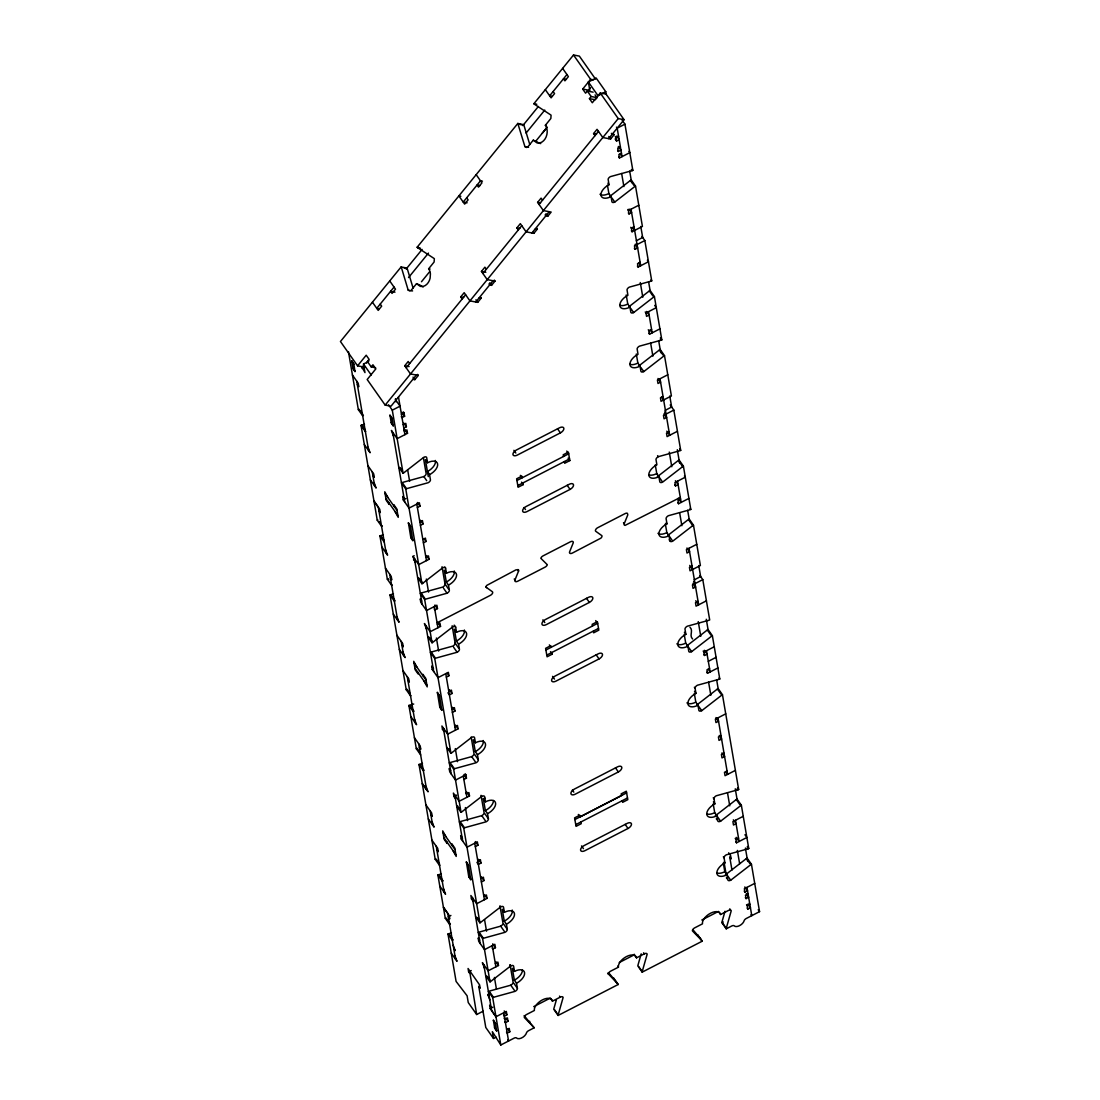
<?xml version="1.0" encoding="UTF-8"?>
<svg xmlns="http://www.w3.org/2000/svg" width="1100" height="1100" viewBox="0 0 1100 1100"><rect width="100%" height="100%" fill="white"/><g stroke="black" fill="none" stroke-linecap="round" stroke-linejoin="round"><path stroke-width="1.5" d="M514.236 578.999L514.951 580.03A2.97 1.609 -35.1 0 0 517.701 581.24L545.036 567.16A2.97 1.609 -35.1 0 0 547.305 564.712L540.829 558.305A2.97 1.609 -35.1 0 1 543.098 555.857L570.433 541.777A2.97 1.609 -35.1 0 1 573.183 542.987L569.594 551.87A2.97 1.609 -35.1 0 0 572.344 553.08L600.889 538.148A2.97 1.609 -35.1 0 0 601.865 535.659L595.801 531.327A2.97 1.609 -35.1 0 1 595.471 530.145L596.021 529.086A2.97 1.609 -35.1 0 1 597.726 527.697L625.061 513.618A2.97 1.609 -35.1 0 1 627.385 513.274L627.811 514.841L624.223 523.71A2.97 1.609 -35.1 0 0 625.116 525.374L680.295 497.447M556.311 1000.065L553.836 1008.755A2.97 1.609 -35.1 0 0 553.809 1009.305L558.14 1015.451L618.173 984.514A2.97 1.609 -35.1 0 0 617.98 984.088L607.64 973.17M558.14 1015.451A2.97 1.609 -35.1 0 1 558.168 1014.915L563.118 997.508A2.97 1.609 -35.1 0 0 560.244 997.15L552.475 1001.151A10.422 5.61 -35.1 0 0 542.41 999.886A10.422 5.61 -35.1 0 0 534.366 1010.487L526.611 1014.489A2.97 1.609 -35.1 0 0 524.315 1017.514L533.926 1027.4A2.97 1.609 -35.1 0 1 534.119 1027.826L528.66 1030.645A2.97 1.609 -35.1 0 0 526.707 1032.391L525.841 1034.303A5.954 3.204 -35.1 0 1 517.536 1038.579L516.216 1037.795A2.97 1.609 -35.1 0 0 514.03 1038.194L500.803 1045L492.346 1031.676L493.501 1038.469L496.086 1037.135M641.19 953.838L637.89 965.442A2.97 1.609 -35.1 0 0 637.862 965.979L642.194 972.139L702.212 941.201A2.97 1.609 -35.1 0 0 702.02 940.775L692.409 930.875A2.97 1.609 -35.1 0 1 694.705 927.85L702.46 923.849A10.422 5.61 -35.1 0 1 710.504 913.247A10.422 5.61 -35.1 0 1 720.582 914.513L728.338 910.511A2.97 1.609 -35.1 0 1 731.211 910.883L726.261 928.276A2.97 1.595 -35.1 0 0 726.234 928.826L731.692 926.008A2.97 1.609 -35.1 0 1 734.319 925.884A5.954 3.204 -35.1 0 0 739.585 925.622A5.954 3.204 -35.1 0 0 744.081 920.851A2.97 1.609 -35.1 0 1 746.322 918.459L759.55 911.652L751.451 864.27L747.12 858.11A2.984 1.609 -35.1 0 0 746.391 858.564L726.385 874.074A2.97 1.609 -35.1 0 1 725.409 874.445M642.194 972.139A2.97 1.609 -35.1 0 1 642.207 971.589L647.171 954.195A2.97 1.609 -35.1 0 0 644.298 953.838L636.529 957.839A10.422 5.61 -35.1 0 0 626.464 956.574A10.422 5.61 -35.1 0 0 618.42 967.175L610.651 971.162A2.97 1.609 -35.1 0 0 608.355 974.201M725.024 911.254L721.93 922.13A2.97 1.595 -35.1 0 0 721.902 922.666L726.234 928.826M514.951 580.03L518.54 571.148A2.97 1.609 -35.1 0 0 518.114 569.594L515.79 569.938L486.75 585.406A2.97 1.609 -35.1 0 0 486.269 587.359L492.332 591.69A2.97 1.609 -35.1 0 1 490.408 595.32L437.085 622.793M363.413 366.946L357.569 365.846L340.45 341.509L401.101 266.956A3.025 2.255 -79.2 0 1 401.376 267.438L408.183 290.125L409.709 290.95A2.984 2.228 -79.3 0 0 411.359 290.043L416.543 283.663L420.296 286.385L423.514 286.316A10.436 7.783 -79.3 0 0 430.127 278.163L430.416 273.928A10.436 7.783 -79.3 0 0 428.643 268.785L434.115 261.993L434.349 258.651L417.505 247.61A3.025 2.255 -79.3 0 1 417.147 247.225L517.825 123.448L523.765 124.713L529.788 144.512M517.825 123.448L524.906 146.616L526.433 147.441A2.984 2.228 -79.3 0 0 528.082 146.547L533.266 140.167L537.02 142.89L540.237 142.808A10.409 7.769 -79.3 0 0 546.851 134.681L547.168 132.536A10.409 7.769 -79.3 0 0 545.366 125.29L550.852 118.498L551.072 115.142L534.229 104.115A3.025 2.255 -79.2 0 1 533.885 103.716L573.513 55L579.356 56.1L595.513 79.076M406.285 268.868L422.098 249.425M522.816 125.606L538.368 106.48M394.047 287.086L376.764 308.344L378.716 308.715M566.94 74.552L549.656 95.796L551.595 96.167M408.54 277.571L428.464 253.083M526.102 133.031L544.775 110.083M421.479 281.738L429.55 271.824M542.245 133.279L546.274 128.315M357.569 365.846L366.204 355.217L369.091 359.315L367.373 361.446L371.209 366.905L375.595 367.744M593.148 92.152L587.317 91.052L585.585 93.17L582.697 89.073L590.618 79.324L593.546 79.888M366.644 362.959L368.803 360.305M590.521 87.739L588.541 90.172L582.697 89.073M371.209 366.905L372.941 364.788L375.829 368.885L367.18 379.514L385.179 405.103L391.009 406.203L416.35 375.059M589.435 98.642L591.154 96.525L596.998 97.625L595.265 99.743L589.435 98.642L592.309 102.754L600.243 93.005L606.086 94.105L624.071 119.694L608.658 138.641M412.899 379.308L414.837 379.665L418.303 375.416L410.506 373.945L404.745 365.75L408.196 361.487L409.64 363.55M462.151 298.994L460.707 296.945L464.172 292.683L469.934 300.891L477.73 302.363L481.181 298.114L480.466 297.082M488.881 283.965L491.549 285.354L495.014 281.105L487.231 279.634L481.456 271.439L484.908 267.176L486.351 269.239M518.32 229.941L516.876 227.893L520.327 223.644L526.102 231.853L533.885 233.324L537.35 229.061L536.621 228.044M545.05 214.926L547.717 216.315L551.169 212.066L543.386 210.595L537.611 202.386L541.076 198.137L542.52 200.186M595.031 135.63L593.587 133.581L597.039 129.333L602.814 137.541L610.596 139.012L614.061 134.75L613.332 133.733M406.189 367.799L465.616 294.745M482.9 273.488L521.771 225.692M539.055 204.435L598.482 131.381M385.179 405.103L618.227 118.58L624.071 119.694M475.777 301.991L493.061 280.748M531.933 232.952L549.23 211.695M535.851 141.089L547.25 127.091M631.345 230.725L632.074 231.756L642.414 226.421L635.525 186.093L631.194 179.946A2.984 1.609 -35.1 0 0 630.465 180.4L610.459 195.896A2.97 1.609 -35.1 0 1 609.991 196.116M607.475 185.281L608.877 193.531L611.05 196.611L611.916 201.685A2.97 1.609 -35.1 0 0 614.79 202.056L634.796 186.546A2.984 1.609 -35.1 0 1 635.525 186.093M638.467 365.819A2.97 1.609 -35.1 0 0 639.444 365.447L659.45 349.938A2.97 1.609 -35.1 0 1 660.179 349.484L664.51 355.644A2.97 1.609 -35.1 0 0 663.781 356.084L643.775 371.594A2.97 1.609 -35.1 0 1 640.901 371.236L640.021 366.149A10.422 5.61 -35.1 0 1 629.956 364.884A10.422 5.61 -35.1 0 1 638 354.283L637.12 348.865A2.97 1.609 -35.1 0 1 639.43 346.17L661.059 340.202A2.998 1.609 -35.1 0 0 661.815 339.9L654.418 296.601L650.086 290.455A2.984 1.609 -35.1 0 0 649.357 290.909L629.351 306.405A2.984 1.609 -35.1 0 1 628.884 306.625M626.216 294.951L627.77 304.04L629.942 307.12L630.809 312.207A2.984 1.609 -35.1 0 0 633.683 312.565L653.689 297.055A2.984 1.609 -35.1 0 1 654.418 296.601M417.643 577.61L421.96 583.756A2.984 1.609 -35.1 0 0 422.689 583.303L442.695 567.806A2.97 1.609 -35.1 0 1 445.582 568.164L446.449 573.251A10.422 5.61 -35.1 0 1 456.514 574.516A10.422 5.61 -35.1 0 1 448.47 585.118L449.35 590.205A2.97 1.609 -35.1 0 1 447.04 593.23L425.411 599.184A2.984 1.609 -35.1 0 0 424.655 599.5L432.053 642.785A2.984 1.609 -35.1 0 0 432.781 642.331L452.788 626.835A2.97 1.609 -35.1 0 1 455.661 627.192L456.541 632.28A10.422 5.61 -35.1 0 1 466.606 633.545A10.422 5.61 -35.1 0 1 458.562 644.146L459.429 649.234A2.97 1.609 -35.1 0 1 457.132 652.259L435.504 658.212A2.97 1.609 -35.1 0 0 434.748 658.529L450.945 753.308A2.97 1.609 -35.1 0 0 451.674 752.854L471.68 737.344A2.97 1.609 -35.1 0 1 474.554 737.701L475.42 742.789A10.422 5.61 -35.1 0 1 485.499 744.054A10.422 5.61 -35.1 0 1 477.455 754.655L478.321 759.742A2.97 1.609 -35.1 0 1 476.025 762.781L454.382 768.735A2.97 1.609 -35.1 0 0 453.64 769.037L461.038 812.336A2.97 1.609 -35.1 0 0 461.766 811.883L481.772 796.372A2.97 1.609 -35.1 0 1 484.646 796.73L485.513 801.817A10.422 5.61 -35.1 0 1 495.591 803.082A10.422 5.61 -35.1 0 1 487.547 813.684L488.414 818.771A2.97 1.609 -35.1 0 1 486.118 821.81L464.475 827.764A2.97 1.609 -35.1 0 0 463.732 828.066L479.93 922.845A2.97 1.609 -35.1 0 0 480.659 922.391L500.665 906.881A2.97 1.609 -35.1 0 1 503.539 907.253L504.405 912.34A10.422 5.61 -35.1 0 1 514.47 913.605A10.422 5.61 -35.1 0 1 506.44 924.206L507.306 929.294A2.97 1.609 -35.1 0 1 505.01 932.319L483.368 938.273A2.97 1.609 -35.1 0 0 482.611 938.589L490.022 981.874A2.97 1.609 -35.1 0 0 490.751 981.42L510.744 965.91A2.97 1.609 -35.1 0 1 513.631 966.281L514.498 971.369A10.422 5.61 -35.1 0 1 524.562 972.634A10.422 5.61 -35.1 0 1 516.519 983.235L517.399 988.322A2.97 1.609 -35.1 0 1 515.102 991.348L493.46 997.301A2.97 1.609 -35.1 0 0 492.704 997.617L500.803 1045M657.36 476.328A2.97 1.609 -35.1 0 0 658.336 475.956L678.342 460.446A2.984 1.609 -35.1 0 1 679.071 459.993L683.402 466.152L690.8 509.438A2.984 1.609 -35.1 0 1 690.044 509.754L668.401 515.707A2.97 1.609 -35.1 0 0 666.105 518.732L666.971 523.82A10.422 5.61 -35.1 0 0 658.941 534.421A10.422 5.61 -35.1 0 0 669.006 535.686L669.873 540.774A2.97 1.609 -35.1 0 0 672.76 541.145L692.752 525.635A2.984 1.609 -35.1 0 1 693.481 525.181L689.164 519.021A2.984 1.609 -35.1 0 0 688.435 519.475L668.429 534.985A2.97 1.609 -35.1 0 1 667.947 535.205M683.402 466.152A2.984 1.609 -35.1 0 0 682.674 466.606L662.668 482.103A2.97 1.609 -35.1 0 1 659.78 481.745L658.914 476.658L656.755 473.578L655.27 464.874M696.933 704.742A2.97 1.609 -35.1 0 0 697.4 704.523L717.406 689.026A2.97 1.609 -35.1 0 1 718.135 688.572L722.466 694.719A2.97 1.609 -35.1 0 0 721.737 695.173L701.731 710.683A2.97 1.609 -35.1 0 1 698.857 710.325L697.991 705.237A10.422 5.61 -35.1 0 1 687.913 703.973A10.422 5.61 -35.1 0 1 695.956 693.371L695.09 688.284A2.97 1.609 -35.1 0 1 697.386 685.245L719.029 679.291A2.984 1.609 -35.1 0 0 719.771 678.989L712.374 635.69L708.043 629.544A2.97 1.609 -35.1 0 0 707.327 629.984L687.321 645.494A2.97 1.609 -35.1 0 1 686.84 645.714M684.241 634.425L685.726 643.129L687.899 646.195L688.765 651.283A2.97 1.609 -35.1 0 0 691.639 651.654L711.645 636.144A2.97 1.609 -35.1 0 1 712.374 635.69M751.451 864.27A2.984 1.609 -35.1 0 0 750.723 864.724L730.716 880.22A2.97 1.609 -35.1 0 1 727.843 879.862L726.963 874.775A10.422 5.61 -35.1 0 1 716.898 873.51A10.422 5.61 -35.1 0 1 724.941 862.909L724.075 857.821A2.97 1.609 -35.1 0 1 726.371 854.796L748 848.843A2.97 1.609 -35.1 0 0 748.756 848.526L741.359 805.227L737.027 799.081A2.97 1.609 -35.1 0 0 736.299 799.535L716.293 815.045A2.97 1.609 -35.1 0 1 715.33 815.416M713.226 803.963L714.711 812.666L716.884 815.746L717.75 820.834A2.97 1.609 -35.1 0 0 720.624 821.191L740.63 805.681A2.97 1.609 -35.1 0 1 741.359 805.227M589.848 90.585L588.376 82.019L596.145 78.017L605.756 91.699L606.251 94.545M605.756 91.699L598.001 95.7L588.376 82.019M620.125 153.904L622.05 156.64L617.183 128.164L624.938 124.162L622.105 120.134M616.811 136.001L619.149 139.686L616.564 141.02L615.973 137.624L618.571 136.29M620.359 146.754L617.76 148.088L618.351 151.47L620.936 150.136L618.337 146.451M621.459 153.244L618.874 154.578L619.451 157.974L629.805 152.639L628.939 151.415M629.09 209.028L631.606 212.616L629.021 213.95L628.444 210.554L638.798 205.219M364.389 365.475L361.804 366.809L364.98 372.611L363.509 364.045L368.692 361.377M632.074 231.756L631.482 228.36L634.081 227.026M362.092 368.514L364.678 367.18M636.364 240.721L642.675 237.462L640.791 226.476M641.946 236.445L644.834 240.542L634.48 245.877L635.058 249.274L637.656 247.94L635.126 244.351M640.118 262.35L637.533 263.684L638.11 267.066L648.45 261.745L647.377 260.205M421.96 583.756L405.763 488.991A2.984 1.609 -35.1 0 1 406.519 488.675L428.161 482.721A2.97 1.609 -35.1 0 0 430.457 480.026L429.578 474.609A10.422 5.61 -35.1 0 0 437.621 464.007A10.422 5.61 -35.1 0 0 427.556 462.743L426.69 457.655A2.97 1.609 -35.1 0 0 423.803 457.284L403.81 472.794A2.984 1.609 -35.1 0 1 403.081 473.248L392.288 410.163L400.056 406.175L395.34 399.451M401.431 414.219L404.016 412.885L403.301 411.868M404.016 412.885L404.594 416.281L402.009 417.615L401.294 416.584M403.219 424.683L405.804 423.349L406.381 426.731L403.796 428.065L404.346 431.255L406.931 429.921L407.509 433.317L397.155 438.652L391.394 430.444L393.415 435.889M646.594 311.451L649.124 315.054L646.539 316.387L645.961 312.991L656.301 307.656L654.679 305.346M659.931 328.845L649.577 334.18L649 330.798L651.585 329.464M417.381 507.513L419.966 506.179L419.389 502.783L409.035 508.118L403.26 499.909L405.859 498.575M667.783 374.77L657.429 380.105L658.006 383.487L660.591 382.154L657.993 378.469M560.409 432.877L517.275 455.098A4.469 2.406 -35.1 0 1 512.957 454.547A4.469 2.406 -35.1 0 1 516.409 450.01L559.529 427.79A4.469 2.406 -35.1 0 1 563.846 428.326A4.469 2.406 -35.1 0 1 560.409 432.877L557.521 428.766M419.842 521.923L422.428 520.589L423.005 523.971L420.42 525.305M663.053 396.564L660.467 397.897L661.045 401.294L671.399 395.959L664.51 355.644M516.931 480.494L568.673 453.819L566.748 451.082M517.798 485.581L569.539 458.906M665.184 410.341L671.646 407.014L669.776 396.027M522.967 482.914L523.256 484.605L518.086 487.272L516.643 478.789L521.812 476.121L522.101 477.826L520.369 475.365M563.502 456.486L563.214 454.795L568.384 452.127L569.827 460.598L564.658 463.265L564.369 461.574M422.84 539.44L425.425 538.106L426.002 541.489L423.418 542.822M670.202 404.965L673.819 410.094L663.465 415.415L664.043 418.811L666.627 417.478L664.029 413.793M414.947 561.866L412.926 556.421L414.219 555.761M413.504 559.817L414.796 559.144M425.879 557.232L428.464 555.899L429.041 559.295L418.701 564.63L412.926 556.421M669.089 431.888L666.504 433.221L667.081 436.618L677.435 431.283M570.061 489.39L526.941 511.61A4.469 2.406 -35.1 0 1 522.624 511.074A4.469 2.406 -35.1 0 1 526.075 506.522L569.195 484.303A4.469 2.406 -35.1 0 1 573.513 484.839A4.469 2.406 -35.1 0 1 570.061 489.39L567.174 485.279M421.644 600.999L420.2 598.95L420.777 602.346L426.539 610.541L436.893 605.22L437.47 608.602L434.885 609.936L434.17 608.919M674.795 484.894L675.51 485.925L678.109 484.591L675.4 480.741M437.346 624.346L439.931 623.013L440.522 626.409L430.169 631.744L424.394 623.535L426.415 628.98M680.57 499.001L677.985 500.335L678.562 503.731L688.902 498.396M446.353 677.05L448.951 675.716L448.36 672.32L438.02 677.655L432.245 669.46L433.538 668.786M696.754 544.308L686.4 549.643L686.991 553.039L689.576 551.705L686.977 548.006M589.38 602.415L546.26 624.635A4.469 2.406 -35.1 0 1 541.942 624.099A4.469 2.406 -35.1 0 1 545.394 619.548L588.514 597.327A4.469 2.406 -35.1 0 1 592.831 597.877A4.469 2.406 -35.1 0 1 589.38 602.415L586.493 598.317M448.828 691.46L451.413 690.126L451.99 693.523L449.405 694.856L447.961 692.794M692.038 566.115L689.452 567.449L690.03 570.831L700.384 565.496L693.481 525.181M545.902 650.018L597.644 623.342L595.719 620.606M546.769 655.105L598.51 628.43M694.155 579.893L700.631 576.551L698.748 565.565M551.952 652.451L552.241 654.143L547.071 656.81L545.614 648.34L550.798 645.673L551.086 647.364L549.354 644.902M451.811 708.977L454.396 707.644L454.987 711.04L452.389 712.374M699.902 575.534L702.79 579.631L692.45 584.966L693.027 588.349L695.612 587.015L693.014 583.33M443.933 731.404L442.489 729.355L443.781 728.695M454.864 726.784L457.449 725.45L458.026 728.832L447.672 734.168L441.911 725.973L442.489 729.355M698.074 601.439L695.489 602.773L696.066 606.155L706.42 600.82M599.046 658.928L555.913 681.148A4.469 2.406 -35.1 0 1 551.609 680.611A4.469 2.406 -35.1 0 1 555.046 676.074L598.18 653.84A4.469 2.406 -35.1 0 1 602.484 654.39A4.469 2.406 -35.1 0 1 599.046 658.928L596.159 654.83M465.149 773.726L465.877 774.758L455.524 780.093L449.749 771.884L449.171 768.501L450.615 770.55M704.371 650.293L707.08 654.129L704.495 655.462L703.918 652.08L714.271 646.745M463.87 779.487L466.455 778.154L465.877 774.758M708.317 661.334L716.072 657.332M455.4 798.518L453.956 796.469L456.541 795.135M709.541 668.539L706.956 669.873L707.534 673.269L717.888 667.934M465.603 792.866L466.331 793.898L468.916 792.564L469.494 795.946L459.154 801.281L453.379 793.072L453.956 796.469M475.337 846.588L477.922 845.254L477.345 841.871L466.991 847.206L461.23 838.997L462.522 838.324M725.739 713.845L715.385 719.18L715.963 722.576L718.548 721.242L715.963 717.558M618.365 771.952L575.245 794.186A4.469 2.406 -35.1 0 1 570.928 793.636A4.469 2.406 -35.1 0 1 574.365 789.099L617.499 766.865A4.469 2.406 -35.1 0 1 621.803 767.415A4.469 2.406 -35.1 0 1 618.365 771.952L615.477 767.855M477.799 860.997L480.384 859.664L480.975 863.06L478.376 864.394L476.933 862.345M721.023 735.652L718.424 736.986L719.015 740.383L721.6 739.049L719.276 735.391M574.874 819.555L626.629 792.894M578.325 814.44L580.058 816.901L621.459 795.575L621.17 793.87L626.34 791.216L627.798 799.686L622.614 802.354L622.325 800.662M575.74 824.643L627.495 797.981M480.796 878.515L483.381 877.195L483.959 880.577L481.374 881.911M724.006 753.17L721.421 754.504L721.999 757.9L724.598 756.566L721.999 752.867M472.904 900.955L471.46 898.906L472.766 898.232M483.835 896.321L486.42 894.987L487.011 898.384L476.658 903.719L470.882 895.51L471.46 898.906M727.059 770.976L724.474 772.31L725.051 775.706L735.391 770.371M450.904 915.447L448.319 916.781L449.763 918.83L449.185 915.447L443.41 907.239L447.741 913.399L455.579 959.31M628.018 828.465L584.898 850.699A4.469 2.406 -35.1 0 1 580.58 850.149A4.469 2.406 -35.1 0 1 584.031 845.611L627.151 823.391A4.469 2.406 -35.1 0 1 631.469 823.928A4.469 2.406 -35.1 0 1 628.018 828.465L625.144 824.367M743.242 816.282L732.902 821.617L733.48 825.014L736.065 823.68L733.356 819.83M479.6 940.088L478.156 938.039L478.734 941.421L484.509 949.63L494.849 944.295L495.44 947.691L492.841 949.025L492.126 947.994M483.134 1011.202L476.671 1014.53L470.085 973.926L468.641 971.878L471.226 970.544M495.316 963.435L497.901 962.101L498.479 965.497L488.125 970.832L482.364 962.624L484.385 968.069M744.947 834.735L746.872 837.471L736.519 842.806L735.941 839.424L738.526 838.09M503.594 1015.107L504.322 1016.139L506.908 1014.805L506.33 1011.409L495.976 1016.744L490.201 1008.535L492.8 1007.201M754.724 883.396L744.37 888.731L744.947 892.114L747.532 890.78L744.824 886.944M748.069 893.888L745.484 895.221L746.061 898.617L748.674 897.27L746.322 893.626M533.72 1006.638L550.316 998.071L552.475 1001.151M619.273 962.541L634.37 954.759A10.422 5.61 -35.1 0 0 634.232 954.25M701.814 919.999L718.41 911.446L720.582 914.513M504.13 1018.215L504.845 1019.246L507.444 1017.912L508.021 1021.295L505.409 1022.643L504.68 1021.625M506.605 1029.71L509.217 1028.362L509.809 1031.759L507.21 1033.092L506.495 1032.061M747.904 904.145L750.434 907.734L747.849 909.067L747.271 905.685L749.884 904.338L749.155 903.306M721.902 922.666L723.277 921.965M624.938 124.162L632.83 170.363A2.998 1.609 -35.1 0 1 632.087 170.665L610.445 176.619A2.984 1.609 -35.1 0 0 608.135 179.314L609.015 184.731A10.422 5.61 -35.1 0 0 600.971 195.333A10.422 5.61 -35.1 0 0 611.05 196.611M382.305 525.882A2.984 1.609 -35.1 0 1 381.576 526.322L377.245 520.176L361.047 425.397A2.998 1.609 -35.1 0 1 361.79 425.095L364.499 424.353M423.431 457.793L426.126 473.536A2.97 1.609 -35.1 0 1 423.83 476.561L402.188 482.529A2.984 1.609 -35.1 0 0 401.431 482.831L405.763 488.991M658.914 476.658A10.422 5.61 -35.1 0 1 648.849 475.393A10.422 5.61 -35.1 0 1 656.893 464.791L656.013 459.704A2.97 1.609 -35.1 0 1 658.322 456.679L679.951 450.725A2.97 1.609 -35.1 0 0 680.707 450.409L673.819 410.094M383.391 534.861L380.683 535.604A2.984 1.609 -35.1 0 0 379.94 535.92L387.337 579.205L391.669 585.365A2.984 1.609 -35.1 0 0 392.219 585.035M393.484 593.89L390.775 594.632A2.97 1.609 -35.1 0 0 390.019 594.949L406.23 689.714L410.547 695.874A2.984 1.609 -35.1 0 0 410.919 695.654M424.655 599.5L420.324 593.34A2.984 1.609 -35.1 0 1 421.08 593.038L442.723 587.084A2.97 1.609 -35.1 0 0 445.019 584.045L442.049 566.734M434.748 658.529L430.416 652.382A2.97 1.609 -35.1 0 1 431.172 652.066L452.815 646.112A2.97 1.609 -35.1 0 0 455.111 643.087L452.141 625.763M413.724 704.027L409.668 705.141A2.97 1.609 -35.1 0 0 408.911 705.457L416.309 748.742L420.64 754.902M422.469 763.428L419.76 764.17A2.97 1.609 -35.1 0 0 419.004 764.486L435.201 859.265L439.533 865.411A2.97 1.609 -35.1 0 0 439.904 865.205M471.171 737.069L473.99 753.596A2.97 1.609 -35.1 0 1 471.694 756.621L450.065 762.575A2.97 1.609 -35.1 0 0 449.309 762.891L453.64 769.037M481.772 796.372L481.044 795.355L484.082 812.625A2.97 1.609 -35.1 0 1 481.786 815.65L460.158 821.604A2.97 1.609 -35.1 0 0 459.401 821.92L463.732 828.066M722.466 694.719L738.664 789.497A2.984 1.609 -35.1 0 1 737.921 789.8L716.279 795.768A2.97 1.609 -35.1 0 0 713.982 798.793L714.849 803.88A10.422 5.61 -35.1 0 0 706.805 814.481A10.422 5.61 -35.1 0 0 716.884 815.746M441.348 873.95L438.652 874.692A2.97 1.609 -35.1 0 0 437.896 874.995L445.294 918.294L449.625 924.44A2.97 1.609 -35.1 0 0 450.354 923.986M451.44 932.979L448.731 933.721A2.984 1.609 -35.1 0 0 447.989 934.024L456.087 981.42L467.101 995.789L468.256 1002.567L476.671 1014.53M500.665 906.881L499.936 905.864L502.975 923.134A2.97 1.609 -35.1 0 1 500.679 926.159L479.036 932.126A2.97 1.609 -35.1 0 0 478.294 932.429L482.611 938.589M510.111 964.851L513.067 982.162A2.97 1.609 -35.1 0 1 510.771 985.201L489.129 991.155A2.97 1.609 -35.1 0 0 488.373 991.457L492.704 997.617M540.719 143.578L539.179 143.179A10.464 7.81 -79.3 0 1 537.212 141.9L533.266 140.167M566.404 79.351L563.489 78.801L564.933 80.85L568.384 76.601L562.623 68.392M533.885 103.716L536.8 104.266M614.061 134.75L611.394 133.361M593.587 133.581L596.502 134.131M545.366 125.29L546.342 125.469M519.626 124.396L522.555 124.946M524.906 146.616L528.564 147.304M482.446 181.184L480.494 180.812L463.21 202.07L467.101 202.812M479.957 185.625L477.043 185.075L478.486 187.124L481.938 182.875L476.176 174.666M537.611 202.386L540.54 202.936M460.831 196.281L458.879 195.924L464.654 204.119L468.105 199.87L466.661 197.821M535.398 228.704L537.35 229.061M516.876 227.893L519.791 228.442M417.147 247.225L418.619 247.5M417.643 247.72L420.558 248.27M481.456 271.439L485.829 272.264M428.643 268.785L430.1 269.06M401.101 266.956L406.945 268.056A3.025 2.255 -79.3 0 1 407.22 268.551L413.064 288.007M404.36 268.18L407.289 268.73M416.543 283.663L420.475 285.395A10.464 7.81 -79.3 0 0 422.455 286.688L423.211 286.935M479.229 297.743L481.181 298.114M460.707 296.945L463.623 297.495M408.183 290.125L409.64 290.4M411.098 290.675L412.569 290.95M394.982 292.174L390.596 291.335L392.04 293.397L395.491 289.149L389.73 280.94M404.745 365.75L409.118 366.575M692.89 929.679L701.305 939.744M608.836 972.991L617.251 983.056M524.109 1015.602L534.119 1027.826M573.513 55L590.618 79.324M600.243 93.005L618.227 118.58M595.072 94.889L596.998 97.625M616.454 127.132L617.183 128.164M587.317 91.052L591.154 96.525M615.12 138.971L616.564 141.02M632.115 169.331L632.83 170.363M608.795 136.441L610.596 139.012M631.359 169.647L632.087 170.665M617.623 150.453L618.351 151.47M618.736 156.942L619.451 157.974M630.465 180.4L634.081 185.515M553.107 91.547L554.551 93.596L551.1 97.859L545.325 89.65M627.729 209.536L628.444 210.554M607.929 183.205L609.015 184.731M628.306 212.919L629.021 213.95M611.902 197.945L614.79 202.056M632.486 227.343L634.659 230.423M630.768 227.329L631.482 228.36M636.35 243.526L637.065 244.544M634.342 248.242L635.058 249.274M651.007 279.84L651.723 280.871A2.998 1.609 -35.1 0 1 650.98 281.174L629.337 287.127A2.97 1.609 -35.1 0 0 627.027 289.836L627.908 295.254A10.422 5.61 -35.1 0 0 619.864 305.855A10.422 5.61 -35.1 0 0 629.942 307.12M638.77 263.01L640.695 265.732L631.029 209.22M637.381 266.049L638.11 267.066M649.357 290.909L652.96 296.038M645.232 311.96L645.961 312.991M660.371 337.851L661.815 339.9M660.344 339.185L661.059 340.202M650.237 330.11L652.163 332.846L648.546 311.657M648.271 329.766L649 330.798M648.862 333.163L649.577 334.18M630.795 308.468L633.683 312.565M659.45 349.938L663.053 355.066M545.916 213.758L547.717 216.315M636.309 353.994L637.862 363.069L640.021 366.149M640.888 367.496L643.775 371.594M661.471 396.88L663.63 399.96M664.606 412.033L666.05 414.095M533.17 232.292L533.885 233.324M679.621 448.869L680.707 450.409M666.793 431.172L669.68 435.284L660.014 378.771M679.058 461.478L682.674 466.606M684.42 475.97L685.286 477.194L674.933 482.529L675.51 485.925M657.594 455.647L658.322 456.679M690.071 508.42L690.8 509.438M678.26 498.286L681.148 502.397L677.518 481.195M677.834 502.7L678.562 503.731M658.336 475.956L661.939 481.085M689.15 520.506L692.752 525.635M666.256 522.803L666.971 523.82M494.285 280.087L495.014 281.105M665.349 523.916L666.848 532.62L669.006 535.686M668.429 534.985L672.031 540.114M689.727 565.4L692.615 569.498M489.748 282.796L491.549 285.354M669.158 539.756L669.873 540.774M693.591 581.584L695.035 583.632M695.764 600.724L698.651 604.821L688.999 548.309M475.915 299.805L477.73 302.363M707.327 629.984L710.93 635.112M623.507 522.679L624.223 523.71M568.109 458.136L569.827 460.598M703.189 651.049L703.918 652.08M703.78 654.445L704.495 655.462M719.056 677.957L719.771 678.989M684.42 632.28L685.864 634.329A10.422 5.61 -35.1 0 0 677.82 644.93A10.422 5.61 -35.1 0 0 687.899 646.195M708.207 669.199L710.133 671.935L706.503 650.746M706.819 672.237L707.534 673.269M688.036 646.525L691.639 651.654M717.406 689.026L721.023 694.155M694.361 687.252L695.09 688.284M694.513 691.309L695.956 693.371M694.334 693.454L695.819 702.158L697.991 705.237M698.129 705.554L701.731 710.683M513.906 450.312L515.831 453.049M737.591 787.957L738.664 789.497M725.711 771.636L727.636 774.372L717.97 717.846M521.524 482.144L523.256 484.605M737.192 788.782L737.921 789.8M736.299 799.535L739.901 804.664M524.054 507.513L525.498 509.561M380.229 304.095L381.659 306.144L378.207 310.393L372.433 302.197M417.574 374.399L418.303 375.416M713.254 797.761L713.982 798.793M747.312 846.477L748.756 848.526M747.285 847.811L748 848.843M713.405 801.831L714.849 803.88M413.036 377.107L414.837 379.665M736.216 837.375L739.104 841.473L735.487 820.284M735.213 838.393L735.941 839.424M735.804 841.789L736.519 842.806M717.021 816.062L720.624 821.191M746.391 858.564L749.994 863.692M716.306 818.785L717.021 819.803M728.654 852.816L730.579 855.553L731.156 858.935L729.713 856.886L731.968 870.086M723.346 856.79L724.075 857.821M758.189 909.727L759.55 911.652M724.213 861.878L724.941 862.909M744.232 891.096L744.947 892.114M517.825 570.13L518.54 571.148M745.332 897.586L746.061 898.617M401.899 412.431L404.594 416.281M723.319 862.991L724.804 871.695L726.963 874.775M727.114 875.091L730.716 880.22M746.543 904.654L747.271 905.685M726.399 877.814L727.114 878.831M747.12 908.05L747.849 909.067M751.066 914.622L751.781 915.654L746.955 887.398M363.509 364.045L371.209 374.99M542.891 619.85L544.816 622.586M403.865 423.143L406.381 426.731M388.52 404.8L392.288 410.163M404.979 429.729L407.509 433.317M427.556 462.743L425.397 459.663L428.285 476.616M351.697 361.103L353.856 364.183L355.011 371.69L352.962 368.431L351.752 360.663L353.856 364.183M389.922 415.456L392.081 418.536L393.236 426.044L391.188 422.785L389.978 415.016L392.081 418.536M429.578 474.609L427.419 471.529A10.422 5.61 -35.1 0 0 435.353 460.46M352.908 368.17L355.066 371.25M391.132 422.524L393.291 425.604M550.509 651.681L552.241 654.143M729.768 908.834L730.496 909.851M352.44 375.059L358.215 383.268L358.793 386.65L357.349 384.601M423.83 476.561L426.717 480.672M552.558 676.362L554.482 679.099M485.815 586.63L486.53 587.648M722.659 923.148L726.261 928.276M359.81 410.231L360.525 411.263M360.704 411.524L362.684 414.342M400.194 467.665L402.366 470.745M348.439 351.615L358.353 409.668L362.684 415.814A2.998 1.609 -35.1 0 0 363.413 415.36M398.75 467.087L403.081 473.248M417.368 502.48L419.966 506.179M361.79 425.095L365.406 430.224M402.916 483.546L406.519 488.675M361.047 425.397L365.379 431.558A2.998 1.609 -35.1 0 1 365.75 431.379M420.406 520.286L423.005 523.971M368.06 447.288L370.081 452.732L364.32 444.538M404.126 498.575L402.683 496.526L403.26 499.909M444.854 567.132L445.582 568.164M424.27 539.027L426.002 541.489M446.449 573.251L444.276 570.171L446.311 582.038L448.47 585.118M367.936 465.726L373.711 473.935L374.289 477.317L372.845 475.269M408.334 523.16L410.493 526.226L412.857 540.801L410.809 537.543L408.389 522.706L410.493 526.226M702.212 941.201L697.881 935.041A2.97 1.609 -35.1 0 0 697.702 934.615M385.055 493.487L397.086 510.579M426.442 555.61L429.041 559.295M385.935 498.575L397.953 515.666M374.096 482.611L376.118 488.056L370.356 479.848M445.019 584.045L448.621 589.174M410.74 537.281L412.913 540.361M443.438 588.101L447.04 593.23M378.881 510.592L380.325 512.641L379.748 509.245L373.973 501.05L378.304 507.196L386.155 553.121M572.357 790.075L573.801 792.138M454.217 625.144L455.661 627.192M379.418 521.771L380.132 522.803M419.086 578.174L422.689 583.303M456.541 632.28L454.369 629.2L456.404 641.066L458.562 644.146M434.954 605.014L437.47 608.602M381.411 536.635L384.299 540.732M421.08 593.038L424.683 598.166M379.94 535.92L384.257 542.066M455.111 643.087L458.714 648.202M437.814 622.559L440.522 626.409M385.578 549.725L387.599 555.17L381.824 546.961M453.53 647.13L457.132 652.259M581.529 845.914L583.454 848.65M385.44 568.15L391.215 576.359L391.793 579.755L390.349 577.706M388.066 578.751L388.781 579.783M429.179 637.216L430.623 639.265M431.337 640.283L432.066 641.314M427.721 636.639L432.053 642.785M447.219 673.255L448.951 675.716M643.569 952.806L644.298 953.838M391.504 595.664L395.106 600.793A2.97 1.609 -35.1 0 0 394.35 601.095L390.019 594.949M431.172 652.066L434.775 657.195M449.391 689.824L451.99 693.523M397.045 616.839L399.066 622.284L393.291 614.075M433.111 668.112L431.668 666.064L432.245 669.46M634.37 954.759L636.529 957.839M638.605 966.474L642.207 971.589M452.389 707.341L454.987 711.04M475.42 742.789L473.261 739.709L475.296 751.589L477.455 754.655M396.921 635.264L402.683 643.473L403.274 646.855L401.83 644.806M437.305 692.697L439.478 695.777L441.829 710.352L439.78 707.08L437.374 692.257L439.478 695.777M414.026 663.025L426.058 680.116M455.428 725.148L458.026 728.832M414.893 668.099L426.924 685.204M403.081 652.163L405.103 657.594L399.328 649.399M474.719 754.614L478.321 759.742M439.725 706.832L441.884 709.899M471.694 756.621L475.31 761.75M617.691 966.144L618.42 967.175M402.957 670.587L408.732 678.796L409.31 682.179L407.866 680.13M618.173 984.514L613.841 978.367A2.97 1.609 -35.1 0 0 613.649 977.928M409.832 693.371L406.959 689.26A2.984 1.609 -35.1 0 1 406.23 689.714M448.786 748.742L449.515 749.774M484.853 798.064A10.422 5.61 -35.1 0 0 483.354 798.751L485.513 801.817M446.614 747.148L450.945 753.308M463.925 774.551L466.455 778.154M483.354 798.751L485.375 810.617L487.547 813.684M410.382 706.173L413.999 711.301A2.97 1.609 -35.1 0 0 413.243 711.604L408.911 705.457M450.78 763.606L454.382 768.735M484.811 813.643L488.414 818.771M466.799 792.11L469.494 795.946M414.549 719.263L416.57 724.707L410.809 716.513M481.786 815.65L485.389 820.779M414.425 737.701L420.2 745.896L420.777 749.293L419.334 747.244M417.038 748.303L418.481 750.351M419.21 751.369L419.925 752.4M458.164 806.754L457.435 805.723A2.97 1.609 -35.1 0 1 456.706 806.176L461.038 812.336M458.879 807.771L460.322 809.834M475.324 841.569L477.922 845.254M420.475 765.201L424.091 770.33A2.97 1.609 -35.1 0 0 423.335 770.646L419.004 764.486M460.873 822.635L464.475 827.764M478.376 859.361L480.975 863.06M426.03 786.376L428.051 791.821L422.276 783.612L426.607 789.773L418.756 743.848M462.096 837.65L460.652 835.601L461.23 838.997M481.36 876.893L483.959 880.577M504.405 912.34L502.246 909.26L504.268 921.126L506.44 924.206M425.893 804.815L431.668 813.01L432.245 816.406L430.801 814.357M466.29 862.235L468.449 865.315L470.814 879.89L468.765 876.631L466.345 861.795L468.449 865.315M559.515 996.119L560.244 997.15M443.011 832.562L455.029 849.654M484.413 894.685L487.011 898.384M443.877 837.65L455.895 854.741M432.066 821.7L434.087 827.145L428.312 818.936M503.704 924.165L507.306 929.294M468.71 876.37L470.869 879.45M500.679 926.159L504.281 931.287M554.565 1009.786L558.168 1014.915M431.929 840.125L437.704 848.334L438.281 851.73L436.837 849.668M436.659 859.829L437.374 860.86M437.731 861.369L439.546 863.94M477.221 917.524L479.215 920.343M510.029 964.893L510.744 965.91M514.498 971.369L512.339 968.289L514.36 980.155L516.519 983.235M475.599 916.685L479.93 922.845M492.731 943.841L495.44 947.691M439.368 875.71L442.97 880.839M479.765 933.144L483.368 938.273M437.896 874.995L442.228 881.155A2.97 1.609 -35.1 0 1 442.791 880.907M513.783 983.194L517.399 988.322M495.77 961.648L498.479 965.497M443.534 888.814L445.555 894.259L439.78 886.05M510.771 985.201L514.374 990.316M446.751 918.857L448.181 920.92M448.91 921.938L449.625 922.969M487.135 976.291L490.022 980.402M485.691 975.727L490.022 981.874M504.199 1010.955L506.908 1014.805M449.46 934.739L453.062 939.867M489.857 992.173L493.46 997.301M447.989 934.024L452.32 940.184A2.984 1.609 -35.1 0 1 452.691 940.005M505.849 1018.229L508.021 1021.295M453.172 945.189L455.194 950.62L453.75 948.571M489.239 996.463L487.795 994.414L489.816 999.859M507.636 1028.679L509.809 1031.759M455.001 955.928L457.022 961.359L451.261 953.164M491.067 1007.201L489.624 1005.152L490.201 1008.535M495.976 1016.744L491.645 1010.584L483.794 964.673M507.842 1039.967L508.571 1040.999L503.745 1012.742M493.336 1020.484L495.509 1023.55L496.664 1031.168L494.643 1027.977L493.391 1020.03L495.509 1023.55M494.546 1027.537L496.705 1030.617M493.501 1038.469L485.788 1027.496L478.734 986.232L480.178 988.295L479.6 984.899L468.064 968.495L468.641 971.878M615.244 136.51L615.973 137.624M689.975 627.234C693.674 630.699 688.875 635.525 692.587 638.99M644.834 240.542L651.723 280.871M702.79 579.631L709.692 619.946A2.984 1.609 -35.1 0 1 708.936 620.263L687.294 626.216A2.97 1.609 -35.1 0 0 684.998 629.241L685.864 634.329M629.695 171.146L631.648 182.6M648.615 281.806L650.279 291.582M658.694 340.766L660.729 352.674M677.311 449.721L679.607 463.155M687.665 510.304L689.342 520.094M706.296 619.259L708.249 630.671M716.65 679.841L718.327 689.631M735.268 788.796L737.22 800.223M745.401 848.072L747.684 861.438M621.651 173.511L623.893 186.587M640.296 282.549L642.799 297.22M650.65 343.131L652.877 356.18M669.268 452.086L671.784 466.757M679.621 512.669L681.862 525.717M698.252 621.624L700.755 636.309M708.606 682.22L710.834 695.269M727.513 792.798L729.74 805.846M737.357 850.41L739.64 863.775M724.144 862.661L726.11 874.17M592.487 626.024L592.185 624.332L597.369 621.665L598.812 630.149L593.643 632.816L593.354 631.111M580.058 816.901L579.769 815.21L574.599 817.878L576.043 826.361L581.226 823.694L580.938 821.989M398.489 397.004L404.924 434.651M416.804 504.116L426.456 560.629M434.308 606.554L437.924 627.743M445.775 673.654L455.441 730.166M463.293 776.091L466.909 797.28M474.76 843.205L484.426 899.718M492.264 945.629L495.894 966.831M395.505 398.681L396.041 401.816M407.66 469.824L409.64 481.374M426.332 579.067L428.56 592.116M436.411 638.027L438.639 651.062M455.317 748.605L457.545 761.654M465.396 807.565L467.624 820.614M484.578 919.779L486.53 931.191M494.422 977.433L496.43 989.12M392.837 432.493L404.704 501.957M414.37 558.484L422.221 604.395M425.837 625.584L433.689 671.509M443.341 728.021L451.192 773.933M454.822 795.135L462.674 841.046M472.326 897.559L480.178 943.484M394.185 506.467L393.896 504.776L396.784 508.874L398.228 517.344L395.051 511.555M423.17 676.005L422.881 674.314L425.769 678.411L427.212 686.895L424.036 681.092M452.141 845.556L451.853 843.851L454.74 847.963L456.197 856.433L453.021 850.644M387.929 497.571L384.766 491.783L386.21 500.252L389.098 504.364L388.809 502.659M416.914 667.123L413.737 661.32L415.195 669.804L418.069 673.901L417.78 672.21M445.899 836.66L442.723 830.871L444.166 839.341L447.054 843.439L446.765 841.747M356.771 381.219L368.638 450.684M372.268 471.873L374.674 486.007M389.771 574.31L397.623 620.221M401.239 641.424L403.659 655.545M407.289 676.748L415.126 722.659M430.224 810.961L432.644 825.096M436.26 846.285L444.111 892.196M416.68 748.536A2.97 1.609 -35.1 0 1 416.309 748.742M387.709 578.999A2.984 1.609 -35.1 0 1 387.337 579.205M446.022 917.84A2.97 1.609 -35.1 0 1 445.294 918.294M435.93 858.811A2.97 1.609 -35.1 0 1 435.201 859.265M359.081 409.214A2.998 1.609 -35.1 0 1 358.353 409.668M377.795 519.846A2.984 1.609 -35.1 0 1 377.245 520.176M529.595 1021.254A2.97 1.609 -35.1 0 1 529.788 1021.68M483.216 740.506A10.422 5.61 -35.1 0 1 475.296 751.589M493.474 800.525A10.422 5.61 -35.1 0 1 485.375 810.617M695.819 702.158A10.422 5.61 -35.1 0 1 686.923 702.886M685.726 643.129A10.422 5.61 -35.1 0 1 676.83 643.844M666.848 532.62A10.422 5.61 -35.1 0 1 657.938 533.335M464.324 629.998A10.422 5.61 -35.1 0 1 456.404 641.066M512.201 910.044A10.422 5.61 -35.1 0 1 504.268 921.126M522.459 970.062A10.422 5.61 -35.1 0 1 514.36 980.155M724.804 871.695A10.422 5.61 -35.1 0 1 716.76 872.919M714.711 812.666A10.422 5.61 -35.1 0 1 706.668 813.89M656.755 473.578A10.422 5.61 -35.1 0 1 648.711 474.801M454.231 570.969A10.422 5.61 -35.1 0 1 446.311 582.038M608.877 193.531A10.422 5.61 -35.1 0 1 599.981 194.246M627.77 304.04A10.422 5.61 -35.1 0 1 619.726 305.264M637.862 363.069A10.422 5.61 -35.1 0 1 629.819 364.293"/></g></svg>
